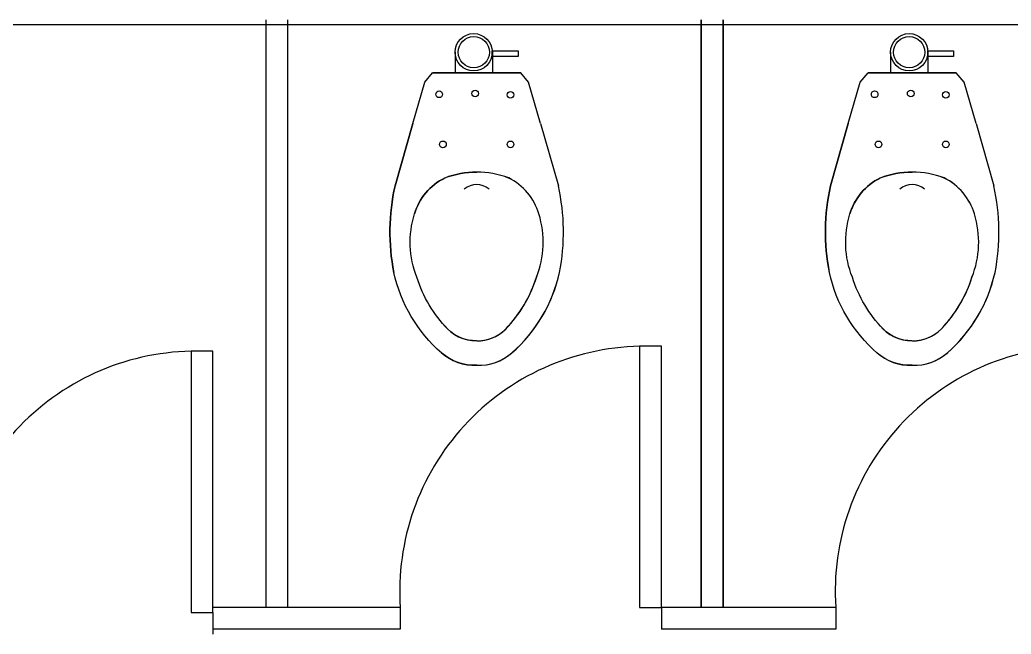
# Model space of a CAD drawing. Header units: millimetres. Extents: x 2148 to 2681, y 758 to 986.
# Drawn here: x 2529.925 to 2531.064, y 951.614 to 952.32 of the extents above; entities that cross this region are included whole.
import ezdxf

# ---------------------------------------------------------------- set-up
doc = ezdxf.new("R2010")
doc.units = ezdxf.units.MM
doc.layers.add('DR', color=7, linetype='Continuous')
doc.layers.add('ELAYOUT', color=4, linetype='Continuous')

# ---------------------------------------------------------------- blocks, each defined once
blk = doc.blocks.new('BOWL')
at = {"layer": 'DR', "color": 7, "linetype": 'Continuous'}
for p, q in [((-75570.291, -368.114), (-75570.431, -368.0742)), ((-75570.431, -368.0742), (-75570.291, -368.114)), ((-75570.291, -368.114), (-75570.1989, -368.1406)), ((-75570.1989, -368.1406), (-75570.1777, -368.1584)), ((-75570.1777, -368.1584), (-75570.1777, -368.3555)), ((-75570.1777, -368.3555), (-75570.1777, -368.1584)), ((-75570.1989, -368.3733), (-75570.1777, -368.3555)), ((-75570.291, -368.4), (-75570.1989, -368.3733)), ((-75570.291, -368.4), (-75570.431, -368.4398)), ((-75570.291, -368.4), (-75570.431, -368.4398))]:
    blk.add_line(p, q, dxfattribs=at)
at = {"layer": 'DR', "color": 8, "linetype": 'Continuous'}
for p, q in [((-75570.1317, -368.2087), (-75570.1777, -368.2087)), ((-75570.1317, -368.2921), (-75570.1777, -368.2921))]:
    blk.add_line(p, q, dxfattribs=at)
at = {"layer": 'DR', "color": 7, "linetype": 'Continuous'}
for points in [[(-75570.8325, -368.257, -0.190094), (-75570.8051, -368.1786, -0.160718), (-75570.6245, -368.0715, -0.104398), (-75570.431, -368.0742, -0.104398)], [(-75570.8325, -368.257, 0.190094), (-75570.8051, -368.3353, 0.160718), (-75570.6245, -368.4425, 0.104398), (-75570.431, -368.4398, 0.104398)]]:
    blk.add_lwpolyline(points, format="xyb", dxfattribs=at)
at = {"layer": 'DR', "color": 8, "linetype": 'Continuous'}
for points in [[(-75570.778, -368.2562, -0.187036), (-75570.7515, -368.1921, -0.115027), (-75570.6356, -368.1231, -0.170967), (-75570.4935, -368.1177, -0.209642), (-75570.4132, -368.1854, -0.096036), (-75570.4, -368.257)], [(-75570.778, -368.2577, 0.187036), (-75570.7515, -368.3219, 0.115027), (-75570.6356, -368.3909, 0.170967), (-75570.4935, -368.3963, 0.209642), (-75570.4132, -368.3286, 0.096036), (-75570.4, -368.257)]]:
    blk.add_lwpolyline(points, format="xyb", dxfattribs=at)
at = {"layer": 'DR', "color": 7, "linetype": 'Continuous'}
blk.add_lwpolyline([(-75570.1413, -368.292), (-75570.1283, -368.292), (-75570.1283, -368.3496), (-75570.1413, -368.3496)], close=True, dxfattribs=at)
at = {"layer": 'DR', "color": 8, "linetype": 'Continuous'}
for centre, radius in [((-75570.2259, -368.173), 0.00745), ((-75570.3379, -368.1815), 0.00745), ((-75570.1317, -368.2504), 0.035), ((-75570.2242, -368.2537), 0.00745), ((-75570.3379, -368.3325), 0.00745), ((-75570.2269, -368.3325), 0.00745)]:
    blk.add_circle(centre, radius, dxfattribs=at)
at = {"layer": 'DR', "color": 7, "linetype": 'Continuous'}
blk.add_circle((-75570.1317, -368.2504), 0.0417, dxfattribs=at)
for centre, radius, start, end in [((-75570.5342, -368.5313), 0.4686, 77.28, 101.1199), ((-75570.7195, -368.2526), 0.1131, 138.4248, 182.2387), ((-75570.7195, -368.2614), 0.1131, 177.7613, 221.5752), ((-75570.5525, -368.1153), 0.335, 221.3231, 257.5875), ((-75570.5342, -367.9827), 0.4686, 258.8801, 282.72)]:
    blk.add_arc(centre, radius, start, end, dxfattribs=at)
at = {"layer": 'DR', "color": 8, "linetype": 'Continuous'}
for centre, radius, start, end in [((-75570.5305, -368.2431), 0.1307, 26.2125, 73.5731), ((-75570.6821, -368.2583), 0.096, 129.0871, 179.204), ((-75570.5914, -368.255), 0.1913, 359.4176, 21.3602), ((-75570.4701, -368.257), 0.0422, 318.929, 41.071), ((-75570.6821, -368.2557), 0.096, 180.796, 230.9129), ((-75570.5914, -368.2589), 0.1913, 338.6398, 0.5824), ((-75570.5455, -368.1078), 0.2971, 228.446, 252.3404), ((-75570.5305, -368.2709), 0.1307, 286.4269, 333.7875), ((-75570.557, -368.1918), 0.2141, 248.4444, 287.252)]:
    blk.add_arc(centre, radius, start, end, dxfattribs=at)

msp = doc.modelspace()

# ---------------------------------------------------------------- linework, layer by layer
at = {"layer": 'DR', "ltscale": 10}
for p, q in [((2530.2077107, 952.3197106, 0), (2530.2077107, 951.6447106, 0)), ((2530.2077107, 952.3197106, 0), (2530.2077107, 951.6447106, 0)), ((2530.2327107, 952.3197106, 0), (2530.2327107, 951.6447106, 0)), ((2530.2327107, 952.3197106, 0), (2530.2327107, 951.6447106, 0)), ((2530.7077107, 952.3197106, 0), (2530.7077107, 951.6447106, 0)), ((2530.7079991, 952.3197106, 0), (2530.7079991, 951.6447106, 0)), ((2530.7079991, 952.3197106, 0), (2530.7079991, 951.6447106, 0)), ((2530.7327107, 952.3197106, 0), (2530.7327107, 951.6447106, 0)), ((2530.7329991, 952.3197106, 0), (2530.7329991, 951.6447106, 0)), ((2530.7329991, 952.3197106, 0), (2530.7329991, 951.6447106, 0)), ((2530.1469886, 951.9390734, 0), (2530.1219886, 951.9390734, 0)), ((2530.1219886, 951.9390734, 0), (2530.1219886, 951.6390734, 0)), ((2530.1469886, 951.6390734, 0), (2530.1469886, 951.9390734, 0)), ((2530.6622164, 951.9447106, 0), (2530.6372164, 951.9447106, 0)), ((2530.6372164, 951.9447106, 0), (2530.6372164, 951.6447106, 0)), ((2530.6622164, 951.6447106, 0), (2530.6622164, 951.9447106, 0)), ((2530.1219886, 951.6390734, 0), (2530.1469886, 951.6390734, 0)), ((2530.3622164, 951.6447106, 0), (2530.1469886, 951.6447106, 0)), ((2530.3622164, 951.6447106, 0), (2530.1469886, 951.6447106, 0)), ((2530.3622164, 951.6447106, 0), (2530.1469886, 951.6447106, 0)), ((2530.1469886, 951.6390734, 0), (2530.1469886, 951.6140734, 0)), ((2530.1469886, 951.6390734, 0), (2530.1469886, 951.6140734, 0)), ((2530.3622164, 951.6447106, 0), (2530.3622164, 951.6197106, 0)), ((2530.3622164, 951.6447106, 0), (2530.3622164, 951.6197106, 0)), ((2530.3622164, 951.6447106, 0), (2530.3622164, 951.6197106, 0)), ((2530.6372164, 951.6447106, 0), (2530.6622164, 951.6447106, 0)), ((2530.7077107, 951.6447106, 0), (2530.6622164, 951.6447106, 0)), ((2530.6622164, 951.6447106, 0), (2530.6622164, 951.6197106, 0)), ((2530.8625048, 951.6447106, 0), (2530.7079991, 951.6447106, 0)), ((2530.8625048, 951.6447106, 0), (2530.7329991, 951.6447106, 0)), ((2530.8625048, 951.6447106, 0), (2530.7329991, 951.6447106, 0)), ((2530.8625048, 951.6447106, 0), (2530.8625048, 951.6197106, 0)), ((2530.8625048, 951.6447106, 0), (2530.8625048, 951.6197106, 0)), ((2530.8625048, 951.6447106, 0), (2530.8625048, 951.6197106, 0)), ((2530.3622164, 951.6197106, 0), (2530.1469886, 951.6197106, 0)), ((2530.8625048, 951.6197106, 0), (2530.6622164, 951.6197106, 0))]:
    msp.add_line(p, q, dxfattribs=at)
for centre in [(2530.1279129, 951.657601, 0), (2530.6431407, 951.6632383, 0), (2531.1434291, 951.6632383, 0)]:
    msp.add_arc(centre, 0.2815347, 91.2057719, 183.773334, dxfattribs=at)
at = {"layer": 'ELAYOUT', "ltscale": 10}
msp.add_line((2533.0079991, 952.3140734, 0), (2529.5028179, 952.3140734, 0), dxfattribs=at)

# ---------------------------------------------------------------- block references
at = {"layer": 'DR', "color": 7, "linetype": 'Continuous', "xscale": 0.5130811014387293, "yscale": 0.5130811014387293, "zscale": 0.5130811014387293, "rotation": 90}
for p in [(2341.5043339, 39725.8888936, 0), (2342.0046223, 39725.8888936, 0)]:
    msp.add_blockref('BOWL', p, dxfattribs=at)

doc.saveas('drawing.dxf')
